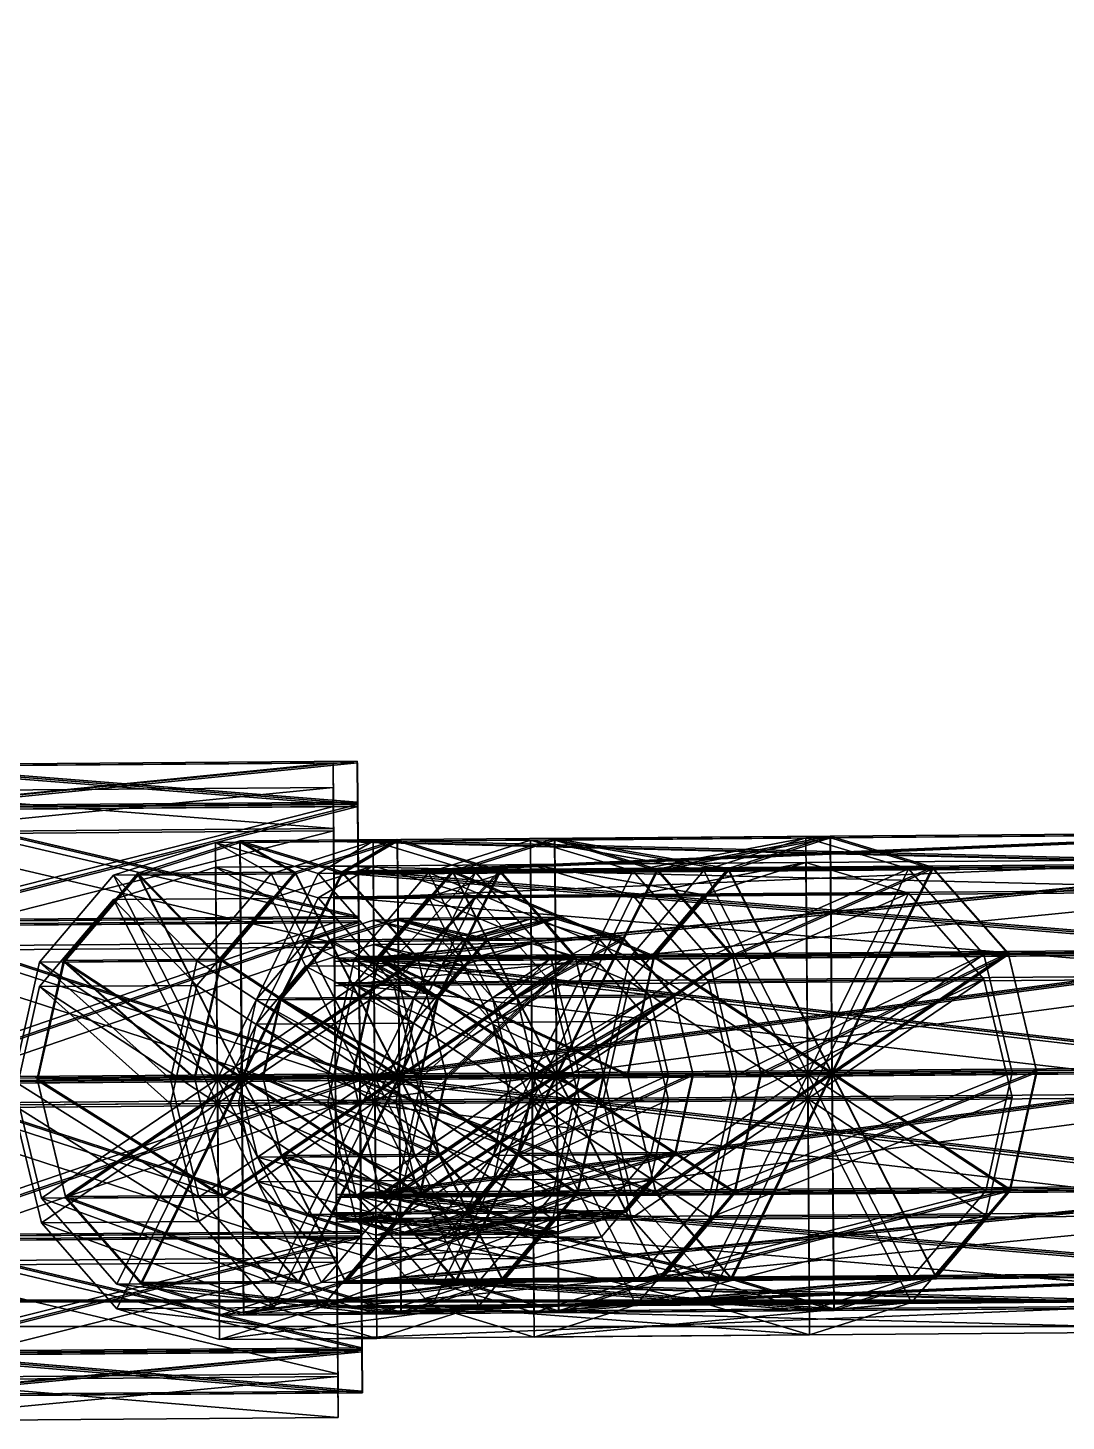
# Model space of a CAD drawing. Extents: x 16.4 to 23.5, y 1.1 to 14.
# Drawn here: x 22.2652 to 22.3312, y 11.1421 to 11.2305 of the extents above; entities that cross this region are included whole.
import ezdxf

# ---------------------------------------------------------------- set-up
doc = ezdxf.new("R2010")
doc.units = 0
doc.header["$LTSCALE"] = 0.5
doc.layers.get('0').update_dxf_attribs({"linetype": 'CONTINUOUS'})

msp = doc.modelspace()

# ---------------------------------------------------------------- meshes
at = {"color": 1, "linetype": 'CONTINUOUS'}
mesh = msp.add_polyface(dxfattribs=at)
corners = [(21.202783, 11.849652, 9.5), (21.202783, 11.149652, 9.5), (22.402783, 11.149652, 9.5), (22.402783, 11.849652, 9.5), (21.202783, 11.849652, 10.4), (21.202783, 11.149652, 10.4), (22.402783, 11.149652, 10.4), (22.402783, 11.849652, 10.4)]
mesh.append_faces([[corners[k] for k in face] for face in [(0, 1, 4), (1, 5, 4), (1, 2, 5), (2, 6, 5), (2, 3, 6), (3, 7, 6), (3, 0, 7), (0, 4, 7), (3, 1, 0), (2, 1, 3), (4, 5, 7), (7, 5, 6)]], dxfattribs={"color": 1})
mesh = msp.add_polyface(dxfattribs=at)
corners = [(21.204319, 11.849762, 1.7), (21.204319, 11.149762, 1.7), (22.404319, 11.149762, 1.7), (22.404319, 11.849762, 1.7), (21.204319, 11.849762, 2.6), (21.204319, 11.149762, 2.6), (22.404319, 11.149762, 2.6), (22.404319, 11.849762, 2.6)]
mesh.append_faces([[corners[k] for k in face] for face in [(0, 1, 4), (1, 5, 4), (1, 2, 5), (2, 6, 5), (2, 3, 6), (3, 7, 6), (3, 0, 7), (0, 4, 7), (3, 1, 0), (2, 1, 3), (4, 5, 7), (7, 5, 6)]], dxfattribs={"color": 1})
mesh = msp.add_polyface(dxfattribs=at)
corners = [(21.204341, 11.849652, 12.1), (21.204341, 11.149652, 12.1), (22.404341, 11.149652, 12.1), (22.404341, 11.849652, 12.1), (21.204341, 11.849652, 13), (21.204341, 11.149652, 13), (22.404341, 11.149652, 13), (22.404341, 11.849652, 13)]
mesh.append_faces([[corners[k] for k in face] for face in [(0, 1, 4), (1, 5, 4), (1, 2, 5), (2, 6, 5), (2, 3, 6), (3, 7, 6), (3, 0, 7), (0, 4, 7), (3, 1, 0), (2, 1, 3), (4, 5, 7), (7, 5, 6)]], dxfattribs={"color": 1})
mesh = msp.add_polyface(dxfattribs=at)
corners = [(21.202783, 11.848093, 4.3), (21.202783, 11.148093, 4.3), (22.402783, 11.148093, 4.3), (22.402783, 11.848093, 4.3), (21.202783, 11.848093, 5.2), (21.202783, 11.148093, 5.2), (22.402783, 11.148093, 5.2), (22.402783, 11.848093, 5.2)]
mesh.append_faces([[corners[k] for k in face] for face in [(0, 1, 4), (1, 5, 4), (1, 2, 5), (2, 6, 5), (2, 3, 6), (3, 7, 6), (3, 0, 7), (0, 4, 7), (3, 1, 0), (2, 1, 3), (4, 5, 7), (7, 5, 6)]], dxfattribs={"color": 1})
mesh = msp.add_polyface(dxfattribs=at)
corners = [(21.202783, 11.848093, 6.9), (21.202783, 11.148093, 6.9), (22.402783, 11.148093, 6.9), (22.402783, 11.848093, 6.9), (21.202783, 11.848093, 7.8), (21.202783, 11.148093, 7.8), (22.402783, 11.148093, 7.8), (22.402783, 11.848093, 7.8)]
mesh.append_faces([[corners[k] for k in face] for face in [(0, 1, 4), (1, 5, 4), (1, 2, 5), (2, 6, 5), (2, 3, 6), (3, 7, 6), (3, 0, 7), (0, 4, 7), (3, 1, 0), (2, 1, 3), (4, 5, 7), (7, 5, 6)]], dxfattribs={"color": 1})
at = {"color": 40, "linetype": 'CONTINUOUS'}
mesh = msp.add_polyface(dxfattribs=at)
corners = [(22.284798, 11.163714, 10.319999), (22.284719, 11.173735, 10.317399), (22.284661, 11.181112, 10.310136), (22.284639, 11.18387, 10.300157), (22.28466, 11.181269, 10.290136), (22.284717, 11.174007, 10.282759), (22.284795, 11.164028, 10.280001), (22.284874, 11.154008, 10.282601), (22.284932, 11.14663, 10.289864), (22.284953, 11.143873, 10.299843), (22.284933, 11.146473, 10.309864), (22.284876, 11.153736, 10.317241), (22.254798, 11.163479, 10.319999), (22.25472, 11.173499, 10.317399), (22.254662, 11.180877, 10.310136), (22.25464, 11.183634, 10.300157), (22.254661, 11.181034, 10.290136), (22.254718, 11.173771, 10.282759), (22.254796, 11.163793, 10.280001), (22.254875, 11.153772, 10.282601), (22.254933, 11.146395, 10.289864), (22.254954, 11.143637, 10.299843), (22.254934, 11.146238, 10.309864), (22.254877, 11.1535, 10.317241), (22.284796, 11.163871, 10.3), (22.254797, 11.163636, 10.3)]
mesh.append_faces([[corners[k] for k in face] for face in [(0, 1, 12), (1, 13, 12), (1, 2, 13), (2, 14, 13), (2, 3, 14), (3, 15, 14), (3, 4, 15), (4, 16, 15), (4, 5, 16), (5, 17, 16), (5, 6, 17), (6, 18, 17), (6, 7, 18), (7, 19, 18), (7, 8, 19), (8, 20, 19), (8, 9, 20), (9, 21, 20), (9, 10, 21), (10, 22, 21), (10, 11, 22), (11, 23, 22), (11, 0, 23), (0, 12, 23), (24, 1, 0), (24, 2, 1), (24, 3, 2), (24, 4, 3), (24, 5, 4), (24, 6, 5), (24, 7, 6), (24, 8, 7), (24, 9, 8), (24, 10, 9), (24, 11, 10), (24, 0, 11), (25, 12, 13), (25, 13, 14), (25, 14, 15), (25, 15, 16), (25, 16, 17), (25, 17, 18), (25, 18, 19), (25, 19, 20), (25, 20, 21), (25, 21, 22), (25, 22, 23), (25, 23, 12)]], dxfattribs={"color": 40})
mesh = msp.add_polyface(dxfattribs=at)
corners = [(22.286333, 11.163824, 2.519999), (22.286255, 11.173845, 2.517399), (22.286197, 11.181222, 2.510136), (22.286175, 11.18398, 2.500157), (22.286195, 11.181379, 2.490136), (22.286253, 11.174117, 2.482759), (22.286331, 11.164138, 2.480001), (22.28641, 11.154118, 2.482601), (22.286468, 11.14674, 2.489864), (22.286489, 11.143983, 2.499843), (22.286469, 11.146583, 2.509864), (22.286412, 11.153846, 2.517241), (22.256334, 11.163588, 2.519999), (22.256256, 11.173609, 2.517399), (22.256198, 11.180986, 2.510136), (22.256176, 11.183744, 2.500157), (22.256196, 11.181144, 2.490136), (22.256253, 11.173881, 2.482759), (22.256332, 11.163903, 2.480001), (22.256411, 11.153882, 2.482601), (22.256469, 11.146505, 2.489864), (22.25649, 11.143747, 2.499843), (22.25647, 11.146348, 2.509864), (22.256413, 11.15361, 2.517241), (22.286332, 11.163981, 2.5), (22.256333, 11.163746, 2.5)]
mesh.append_faces([[corners[k] for k in face] for face in [(0, 1, 12), (1, 13, 12), (1, 2, 13), (2, 14, 13), (2, 3, 14), (3, 15, 14), (3, 4, 15), (4, 16, 15), (4, 5, 16), (5, 17, 16), (5, 6, 17), (6, 18, 17), (6, 7, 18), (7, 19, 18), (7, 8, 19), (8, 20, 19), (8, 9, 20), (9, 21, 20), (9, 10, 21), (10, 22, 21), (10, 11, 22), (11, 23, 22), (11, 0, 23), (0, 12, 23), (24, 1, 0), (24, 2, 1), (24, 3, 2), (24, 4, 3), (24, 5, 4), (24, 6, 5), (24, 7, 6), (24, 8, 7), (24, 9, 8), (24, 10, 9), (24, 11, 10), (24, 0, 11), (25, 12, 13), (25, 13, 14), (25, 14, 15), (25, 15, 16), (25, 16, 17), (25, 17, 18), (25, 18, 19), (25, 19, 20), (25, 20, 21), (25, 21, 22), (25, 22, 23), (25, 23, 12)]], dxfattribs={"color": 40})
mesh = msp.add_polyface(dxfattribs=at)
corners = [(22.286356, 11.163714, 12.919999), (22.286277, 11.173735, 12.917399), (22.286219, 11.181112, 12.910136), (22.286198, 11.18387, 12.900157), (22.286218, 11.181269, 12.890136), (22.286275, 11.174007, 12.882759), (22.286354, 11.164028, 12.880001), (22.286432, 11.154008, 12.882601), (22.28649, 11.14663, 12.889864), (22.286512, 11.143873, 12.899843), (22.286492, 11.146473, 12.909864), (22.286435, 11.153736, 12.917241), (22.256357, 11.163479, 12.919999), (22.256278, 11.173499, 12.917399), (22.25622, 11.180877, 12.910136), (22.256199, 11.183634, 12.900157), (22.256219, 11.181034, 12.890136), (22.256276, 11.173771, 12.882759), (22.256355, 11.163793, 12.880001), (22.256433, 11.153772, 12.882601), (22.256491, 11.146395, 12.889864), (22.256513, 11.143637, 12.899843), (22.256493, 11.146238, 12.909864), (22.256435, 11.1535, 12.917241), (22.286355, 11.163871, 12.9), (22.256356, 11.163636, 12.9)]
mesh.append_faces([[corners[k] for k in face] for face in [(0, 1, 12), (1, 13, 12), (1, 2, 13), (2, 14, 13), (2, 3, 14), (3, 15, 14), (3, 4, 15), (4, 16, 15), (4, 5, 16), (5, 17, 16), (5, 6, 17), (6, 18, 17), (6, 7, 18), (7, 19, 18), (7, 8, 19), (8, 20, 19), (8, 9, 20), (9, 21, 20), (9, 10, 21), (10, 22, 21), (10, 11, 22), (11, 23, 22), (11, 0, 23), (0, 12, 23), (24, 1, 0), (24, 2, 1), (24, 3, 2), (24, 4, 3), (24, 5, 4), (24, 6, 5), (24, 7, 6), (24, 8, 7), (24, 9, 8), (24, 10, 9), (24, 11, 10), (24, 0, 11), (25, 12, 13), (25, 13, 14), (25, 14, 15), (25, 15, 16), (25, 16, 17), (25, 17, 18), (25, 18, 19), (25, 19, 20), (25, 20, 21), (25, 21, 22), (25, 22, 23), (25, 23, 12)]], dxfattribs={"color": 40})
mesh = msp.add_polyface(dxfattribs=at)
corners = [(22.284798, 11.162156, 5.119999), (22.284719, 11.172176, 5.117399), (22.284661, 11.179554, 5.110136), (22.284639, 11.182311, 5.100157), (22.28466, 11.179711, 5.090136), (22.284717, 11.172448, 5.082759), (22.284795, 11.16247, 5.080001), (22.284874, 11.152449, 5.082601), (22.284932, 11.145072, 5.089864), (22.284953, 11.142314, 5.099843), (22.284933, 11.144915, 5.109864), (22.284876, 11.152177, 5.117241), (22.254798, 11.16192, 5.119999), (22.25472, 11.17194, 5.117399), (22.254662, 11.179318, 5.110136), (22.25464, 11.182076, 5.100157), (22.254661, 11.179475, 5.090136), (22.254718, 11.172212, 5.082759), (22.254796, 11.162234, 5.080001), (22.254875, 11.152214, 5.082601), (22.254933, 11.144836, 5.089864), (22.254954, 11.142078, 5.099843), (22.254934, 11.144679, 5.109864), (22.254877, 11.151942, 5.117241), (22.284796, 11.162313, 5.1), (22.254797, 11.162077, 5.1)]
mesh.append_faces([[corners[k] for k in face] for face in [(0, 1, 12), (1, 13, 12), (1, 2, 13), (2, 14, 13), (2, 3, 14), (3, 15, 14), (3, 4, 15), (4, 16, 15), (4, 5, 16), (5, 17, 16), (5, 6, 17), (6, 18, 17), (6, 7, 18), (7, 19, 18), (7, 8, 19), (8, 20, 19), (8, 9, 20), (9, 21, 20), (9, 10, 21), (10, 22, 21), (10, 11, 22), (11, 23, 22), (11, 0, 23), (0, 12, 23), (24, 1, 0), (24, 2, 1), (24, 3, 2), (24, 4, 3), (24, 5, 4), (24, 6, 5), (24, 7, 6), (24, 8, 7), (24, 9, 8), (24, 10, 9), (24, 11, 10), (24, 0, 11), (25, 12, 13), (25, 13, 14), (25, 14, 15), (25, 15, 16), (25, 16, 17), (25, 17, 18), (25, 18, 19), (25, 19, 20), (25, 20, 21), (25, 21, 22), (25, 22, 23), (25, 23, 12)]], dxfattribs={"color": 40})
mesh = msp.add_polyface(dxfattribs=at)
corners = [(22.284798, 11.162156, 7.719999), (22.284719, 11.172176, 7.717399), (22.284661, 11.179554, 7.710136), (22.284639, 11.182311, 7.700157), (22.28466, 11.179711, 7.690136), (22.284717, 11.172448, 7.682759), (22.284795, 11.16247, 7.680001), (22.284874, 11.152449, 7.682601), (22.284932, 11.145072, 7.689864), (22.284953, 11.142314, 7.699843), (22.284933, 11.144915, 7.709864), (22.284876, 11.152177, 7.717241), (22.254798, 11.16192, 7.719999), (22.25472, 11.17194, 7.717399), (22.254662, 11.179318, 7.710136), (22.25464, 11.182076, 7.700157), (22.254661, 11.179475, 7.690136), (22.254718, 11.172212, 7.682759), (22.254796, 11.162234, 7.680001), (22.254875, 11.152214, 7.682601), (22.254933, 11.144836, 7.689864), (22.254954, 11.142078, 7.699843), (22.254934, 11.144679, 7.709864), (22.254877, 11.151942, 7.717241), (22.284796, 11.162313, 7.7), (22.254797, 11.162077, 7.7)]
mesh.append_faces([[corners[k] for k in face] for face in [(0, 1, 12), (1, 13, 12), (1, 2, 13), (2, 14, 13), (2, 3, 14), (3, 15, 14), (3, 4, 15), (4, 16, 15), (4, 5, 16), (5, 17, 16), (5, 6, 17), (6, 18, 17), (6, 7, 18), (7, 19, 18), (7, 8, 19), (8, 20, 19), (8, 9, 20), (9, 21, 20), (9, 10, 21), (10, 22, 21), (10, 11, 22), (11, 23, 22), (11, 0, 23), (0, 12, 23), (24, 1, 0), (24, 2, 1), (24, 3, 2), (24, 4, 3), (24, 5, 4), (24, 6, 5), (24, 7, 6), (24, 8, 7), (24, 9, 8), (24, 10, 9), (24, 11, 10), (24, 0, 11), (25, 12, 13), (25, 13, 14), (25, 14, 15), (25, 15, 16), (25, 16, 17), (25, 17, 18), (25, 18, 19), (25, 19, 20), (25, 20, 21), (25, 21, 22), (25, 22, 23), (25, 23, 12)]], dxfattribs={"color": 40})
at = {"color": 255, "linetype": 'CONTINUOUS'}
mesh = msp.add_polyface(dxfattribs=at)
corners = [(22.274306, 11.163789, 10.340131), (22.276105, 11.156303, 10.341136), (22.280903, 11.15085, 10.343881), (22.287414, 11.148891, 10.347631), (22.293893, 11.150952, 10.351381), (22.298605, 11.15648, 10.354127), (22.300286, 11.163993, 10.355131), (22.298487, 11.171479, 10.354127), (22.293689, 11.176932, 10.351381), (22.287178, 11.178891, 10.347631), (22.280699, 11.17683, 10.343881), (22.275988, 11.171302, 10.341136), (22.264307, 11.16371, 10.357452), (22.266106, 11.156224, 10.358457), (22.270904, 11.150771, 10.361202), (22.277414, 11.148813, 10.364952), (22.283894, 11.150873, 10.368702), (22.288605, 11.156401, 10.371447), (22.290287, 11.163914, 10.372452), (22.288487, 11.171401, 10.371447), (22.283689, 11.176853, 10.368702), (22.277179, 11.178812, 10.364952), (22.270699, 11.176751, 10.361202), (22.265988, 11.171224, 10.358457), (22.287296, 11.163891, 10.347631), (22.277297, 11.163812, 10.364952)]
mesh.append_faces([[corners[k] for k in face] for face in [(0, 1, 12), (1, 13, 12), (1, 2, 13), (2, 14, 13), (2, 3, 14), (3, 15, 14), (3, 4, 15), (4, 16, 15), (4, 5, 16), (5, 17, 16), (5, 6, 17), (6, 18, 17), (6, 7, 18), (7, 19, 18), (7, 8, 19), (8, 20, 19), (8, 9, 20), (9, 21, 20), (9, 10, 21), (10, 22, 21), (10, 11, 22), (11, 23, 22), (11, 0, 23), (0, 12, 23), (24, 1, 0), (24, 2, 1), (24, 3, 2), (24, 4, 3), (24, 5, 4), (24, 6, 5), (24, 7, 6), (24, 8, 7), (24, 9, 8), (24, 10, 9), (24, 11, 10), (24, 0, 11), (25, 12, 13), (25, 13, 14), (25, 14, 15), (25, 15, 16), (25, 16, 17), (25, 17, 18), (25, 18, 19), (25, 19, 20), (25, 20, 21), (25, 21, 22), (25, 22, 23), (25, 23, 12)]], dxfattribs={"color": 255})
mesh = msp.add_polyface(dxfattribs=at)
corners = [(22.275842, 11.163899, 2.540131), (22.277641, 11.156413, 2.541136), (22.282439, 11.15096, 2.543881), (22.28895, 11.149001, 2.547631), (22.295429, 11.151062, 2.551381), (22.300141, 11.15659, 2.554127), (22.301822, 11.164103, 2.555131), (22.300023, 11.171589, 2.554127), (22.295225, 11.177042, 2.551381), (22.288714, 11.179, 2.547631), (22.282235, 11.17694, 2.543881), (22.277524, 11.171412, 2.541136), (22.265842, 11.16382, 2.557452), (22.267642, 11.156334, 2.558457), (22.27244, 11.150881, 2.561202), (22.27895, 11.148923, 2.564952), (22.285429, 11.150983, 2.568702), (22.290141, 11.156511, 2.571447), (22.291822, 11.164024, 2.572452), (22.290023, 11.171511, 2.571447), (22.285225, 11.176963, 2.568702), (22.278715, 11.178922, 2.564952), (22.272235, 11.176861, 2.561202), (22.267524, 11.171334, 2.558457), (22.288832, 11.164001, 2.547631), (22.278832, 11.163922, 2.564952)]
mesh.append_faces([[corners[k] for k in face] for face in [(0, 1, 12), (1, 13, 12), (1, 2, 13), (2, 14, 13), (2, 3, 14), (3, 15, 14), (3, 4, 15), (4, 16, 15), (4, 5, 16), (5, 17, 16), (5, 6, 17), (6, 18, 17), (6, 7, 18), (7, 19, 18), (7, 8, 19), (8, 20, 19), (8, 9, 20), (9, 21, 20), (9, 10, 21), (10, 22, 21), (10, 11, 22), (11, 23, 22), (11, 0, 23), (0, 12, 23), (24, 1, 0), (24, 2, 1), (24, 3, 2), (24, 4, 3), (24, 5, 4), (24, 6, 5), (24, 7, 6), (24, 8, 7), (24, 9, 8), (24, 10, 9), (24, 11, 10), (24, 0, 11), (25, 12, 13), (25, 13, 14), (25, 14, 15), (25, 15, 16), (25, 16, 17), (25, 17, 18), (25, 18, 19), (25, 19, 20), (25, 20, 21), (25, 21, 22), (25, 22, 23), (25, 23, 12)]], dxfattribs={"color": 255})
mesh = msp.add_polyface(dxfattribs=at)
corners = [(22.275865, 11.163789, 12.940131), (22.277664, 11.156303, 12.941136), (22.282462, 11.15085, 12.943881), (22.288973, 11.148891, 12.947631), (22.295452, 11.150952, 12.951381), (22.300163, 11.15648, 12.954127), (22.301845, 11.163993, 12.955131), (22.300046, 11.171479, 12.954127), (22.295248, 11.176932, 12.951381), (22.288737, 11.178891, 12.947631), (22.282258, 11.17683, 12.943881), (22.277546, 11.171302, 12.941136), (22.265865, 11.16371, 12.957452), (22.267664, 11.156224, 12.958457), (22.272462, 11.150771, 12.961202), (22.278973, 11.148813, 12.964952), (22.285452, 11.150873, 12.968702), (22.290164, 11.156401, 12.971447), (22.291845, 11.163914, 12.972452), (22.290046, 11.171401, 12.971447), (22.285248, 11.176853, 12.968702), (22.278737, 11.178812, 12.964952), (22.272258, 11.176751, 12.961202), (22.267547, 11.171224, 12.958457), (22.288855, 11.163891, 12.947631), (22.278855, 11.163812, 12.964952)]
mesh.append_faces([[corners[k] for k in face] for face in [(0, 1, 12), (1, 13, 12), (1, 2, 13), (2, 14, 13), (2, 3, 14), (3, 15, 14), (3, 4, 15), (4, 16, 15), (4, 5, 16), (5, 17, 16), (5, 6, 17), (6, 18, 17), (6, 7, 18), (7, 19, 18), (7, 8, 19), (8, 20, 19), (8, 9, 20), (9, 21, 20), (9, 10, 21), (10, 22, 21), (10, 11, 22), (11, 23, 22), (11, 0, 23), (0, 12, 23), (24, 1, 0), (24, 2, 1), (24, 3, 2), (24, 4, 3), (24, 5, 4), (24, 6, 5), (24, 7, 6), (24, 8, 7), (24, 9, 8), (24, 10, 9), (24, 11, 10), (24, 0, 11), (25, 12, 13), (25, 13, 14), (25, 14, 15), (25, 15, 16), (25, 16, 17), (25, 17, 18), (25, 18, 19), (25, 19, 20), (25, 20, 21), (25, 21, 22), (25, 22, 23), (25, 23, 12)]], dxfattribs={"color": 255})
at = {"color": 40, "linetype": 'CONTINUOUS'}
mesh = msp.add_polyface(dxfattribs=at)
corners = [(22.301805, 11.164005, 10.2925), (22.303605, 11.156519, 10.293505), (22.308402, 11.151066, 10.29625), (22.314913, 11.149108, 10.3), (22.321392, 11.151168, 10.30375), (22.326104, 11.156696, 10.306495), (22.327785, 11.164209, 10.3075), (22.325986, 11.171695, 10.306495), (22.321188, 11.177148, 10.30375), (22.314678, 11.179107, 10.3), (22.308198, 11.177046, 10.29625), (22.303487, 11.171518, 10.293505), (22.284306, 11.163868, 10.322811), (22.286105, 11.156381, 10.323816), (22.290903, 11.150929, 10.326561), (22.297414, 11.14897, 10.330311), (22.303893, 11.151031, 10.334061), (22.308604, 11.156558, 10.336806), (22.310286, 11.164072, 10.337811), (22.308487, 11.171558, 10.336806), (22.303689, 11.177011, 10.334061), (22.297178, 11.178969, 10.330311), (22.290699, 11.176909, 10.326561), (22.285987, 11.171381, 10.323816), (22.314795, 11.164107, 10.3), (22.297296, 11.16397, 10.330311)]
mesh.append_faces([[corners[k] for k in face] for face in [(0, 1, 12), (1, 13, 12), (1, 2, 13), (2, 14, 13), (2, 3, 14), (3, 15, 14), (3, 4, 15), (4, 16, 15), (4, 5, 16), (5, 17, 16), (5, 6, 17), (6, 18, 17), (6, 7, 18), (7, 19, 18), (7, 8, 19), (8, 20, 19), (8, 9, 20), (9, 21, 20), (9, 10, 21), (10, 22, 21), (10, 11, 22), (11, 23, 22), (11, 0, 23), (0, 12, 23), (24, 1, 0), (24, 2, 1), (24, 3, 2), (24, 4, 3), (24, 5, 4), (24, 6, 5), (24, 7, 6), (24, 8, 7), (24, 9, 8), (24, 10, 9), (24, 11, 10), (24, 0, 11), (25, 12, 13), (25, 13, 14), (25, 14, 15), (25, 15, 16), (25, 16, 17), (25, 17, 18), (25, 18, 19), (25, 19, 20), (25, 20, 21), (25, 21, 22), (25, 22, 23), (25, 23, 12)]], dxfattribs={"color": 40})
mesh = msp.add_polyface(dxfattribs=at)
corners = [(22.344795, 11.164225, 10.315), (22.344736, 11.17174, 10.313049), (22.344693, 11.177273, 10.307602), (22.344677, 11.179342, 10.300118), (22.344692, 11.177391, 10.292602), (22.344735, 11.171944, 10.287069), (22.344794, 11.164461, 10.285), (22.344853, 11.156945, 10.286951), (22.344896, 11.151412, 10.292398), (22.344912, 11.149344, 10.299882), (22.344897, 11.151294, 10.307398), (22.344854, 11.156741, 10.312931), (22.284797, 11.163754, 10.315), (22.284738, 11.171269, 10.313049), (22.284695, 11.176802, 10.307602), (22.284678, 11.17887, 10.300118), (22.284694, 11.17692, 10.292602), (22.284737, 11.171473, 10.287069), (22.284795, 11.163989, 10.285), (22.284854, 11.156474, 10.286951), (22.284898, 11.150941, 10.292398), (22.284914, 11.148872, 10.299882), (22.284899, 11.150823, 10.307398), (22.284856, 11.15627, 10.312931), (22.344794, 11.164343, 10.3), (22.284796, 11.163871, 10.3)]
mesh.append_faces([[corners[k] for k in face] for face in [(0, 1, 12), (1, 13, 12), (1, 2, 13), (2, 14, 13), (2, 3, 14), (3, 15, 14), (3, 4, 15), (4, 16, 15), (4, 5, 16), (5, 17, 16), (5, 6, 17), (6, 18, 17), (6, 7, 18), (7, 19, 18), (7, 8, 19), (8, 20, 19), (8, 9, 20), (9, 21, 20), (9, 10, 21), (10, 22, 21), (10, 11, 22), (11, 23, 22), (11, 0, 23), (0, 12, 23), (24, 1, 0), (24, 2, 1), (24, 3, 2), (24, 4, 3), (24, 5, 4), (24, 6, 5), (24, 7, 6), (24, 8, 7), (24, 9, 8), (24, 10, 9), (24, 11, 10), (24, 0, 11), (25, 12, 13), (25, 13, 14), (25, 14, 15), (25, 15, 16), (25, 16, 17), (25, 17, 18), (25, 18, 19), (25, 19, 20), (25, 20, 21), (25, 21, 22), (25, 22, 23), (25, 23, 12)]], dxfattribs={"color": 40})
mesh = msp.add_polyface(dxfattribs=at)
corners = [(22.303341, 11.164115, 2.4925), (22.305141, 11.156629, 2.493505), (22.309938, 11.151176, 2.49625), (22.316449, 11.149217, 2.5), (22.322928, 11.151278, 2.50375), (22.32764, 11.156806, 2.506495), (22.329321, 11.164319, 2.5075), (22.327522, 11.171805, 2.506495), (22.322724, 11.177258, 2.50375), (22.316213, 11.179217, 2.5), (22.309734, 11.177156, 2.49625), (22.305023, 11.171628, 2.493505), (22.285842, 11.163977, 2.522811), (22.287641, 11.156491, 2.523816), (22.292439, 11.151038, 2.526561), (22.29895, 11.14908, 2.530311), (22.305429, 11.151141, 2.534061), (22.31014, 11.156668, 2.536806), (22.311822, 11.164182, 2.537811), (22.310023, 11.171668, 2.536806), (22.305225, 11.177121, 2.534061), (22.298714, 11.179079, 2.530311), (22.292235, 11.177018, 2.526561), (22.287523, 11.171491, 2.523816), (22.316331, 11.164217, 2.5), (22.298832, 11.164079, 2.530311)]
mesh.append_faces([[corners[k] for k in face] for face in [(0, 1, 12), (1, 13, 12), (1, 2, 13), (2, 14, 13), (2, 3, 14), (3, 15, 14), (3, 4, 15), (4, 16, 15), (4, 5, 16), (5, 17, 16), (5, 6, 17), (6, 18, 17), (6, 7, 18), (7, 19, 18), (7, 8, 19), (8, 20, 19), (8, 9, 20), (9, 21, 20), (9, 10, 21), (10, 22, 21), (10, 11, 22), (11, 23, 22), (11, 0, 23), (0, 12, 23), (24, 1, 0), (24, 2, 1), (24, 3, 2), (24, 4, 3), (24, 5, 4), (24, 6, 5), (24, 7, 6), (24, 8, 7), (24, 9, 8), (24, 10, 9), (24, 11, 10), (24, 0, 11), (25, 12, 13), (25, 13, 14), (25, 14, 15), (25, 15, 16), (25, 16, 17), (25, 17, 18), (25, 18, 19), (25, 19, 20), (25, 20, 21), (25, 21, 22), (25, 22, 23), (25, 23, 12)]], dxfattribs={"color": 40})
mesh = msp.add_polyface(dxfattribs=at)
corners = [(22.303364, 11.164005, 12.8925), (22.305163, 11.156519, 12.893505), (22.309961, 11.151066, 12.89625), (22.316472, 11.149108, 12.9), (22.322951, 11.151168, 12.90375), (22.327663, 11.156696, 12.906495), (22.329344, 11.164209, 12.9075), (22.327545, 11.171695, 12.906495), (22.322747, 11.177148, 12.90375), (22.316236, 11.179107, 12.9), (22.309757, 11.177046, 12.89625), (22.305045, 11.171518, 12.893505), (22.285865, 11.163868, 12.922811), (22.287664, 11.156381, 12.923816), (22.292462, 11.150929, 12.926561), (22.298972, 11.14897, 12.930311), (22.305452, 11.151031, 12.934061), (22.310163, 11.156558, 12.936806), (22.311845, 11.164072, 12.937811), (22.310045, 11.171558, 12.936806), (22.305247, 11.177011, 12.934061), (22.298737, 11.178969, 12.930311), (22.292257, 11.176909, 12.926561), (22.287546, 11.171381, 12.923816), (22.316354, 11.164107, 12.9), (22.298855, 11.16397, 12.930311)]
mesh.append_faces([[corners[k] for k in face] for face in [(0, 1, 12), (1, 13, 12), (1, 2, 13), (2, 14, 13), (2, 3, 14), (3, 15, 14), (3, 4, 15), (4, 16, 15), (4, 5, 16), (5, 17, 16), (5, 6, 17), (6, 18, 17), (6, 7, 18), (7, 19, 18), (7, 8, 19), (8, 20, 19), (8, 9, 20), (9, 21, 20), (9, 10, 21), (10, 22, 21), (10, 11, 22), (11, 23, 22), (11, 0, 23), (0, 12, 23), (24, 1, 0), (24, 2, 1), (24, 3, 2), (24, 4, 3), (24, 5, 4), (24, 6, 5), (24, 7, 6), (24, 8, 7), (24, 9, 8), (24, 10, 9), (24, 11, 10), (24, 0, 11), (25, 12, 13), (25, 13, 14), (25, 14, 15), (25, 15, 16), (25, 16, 17), (25, 17, 18), (25, 18, 19), (25, 19, 20), (25, 20, 21), (25, 21, 22), (25, 22, 23), (25, 23, 12)]], dxfattribs={"color": 40})
mesh = msp.add_polyface(dxfattribs=at)
corners = [(22.346331, 11.164335, 2.515), (22.346272, 11.17185, 2.513049), (22.346229, 11.177383, 2.507602), (22.346212, 11.179452, 2.500118), (22.346228, 11.177501, 2.492602), (22.346271, 11.172054, 2.487069), (22.346329, 11.164571, 2.485), (22.346388, 11.157055, 2.486951), (22.346432, 11.151522, 2.492398), (22.346448, 11.149454, 2.499882), (22.346433, 11.151404, 2.507398), (22.34639, 11.156851, 2.512931), (22.286333, 11.163863, 2.515), (22.286274, 11.171379, 2.513049), (22.286231, 11.176912, 2.507602), (22.286214, 11.17898, 2.500118), (22.28623, 11.17703, 2.492602), (22.286272, 11.171583, 2.487069), (22.286331, 11.164099, 2.485), (22.28639, 11.156584, 2.486951), (22.286434, 11.151051, 2.492398), (22.28645, 11.148982, 2.499882), (22.286435, 11.150933, 2.507398), (22.286392, 11.15638, 2.512931), (22.34633, 11.164453, 2.5), (22.286332, 11.163981, 2.5)]
mesh.append_faces([[corners[k] for k in face] for face in [(0, 1, 12), (1, 13, 12), (1, 2, 13), (2, 14, 13), (2, 3, 14), (3, 15, 14), (3, 4, 15), (4, 16, 15), (4, 5, 16), (5, 17, 16), (5, 6, 17), (6, 18, 17), (6, 7, 18), (7, 19, 18), (7, 8, 19), (8, 20, 19), (8, 9, 20), (9, 21, 20), (9, 10, 21), (10, 22, 21), (10, 11, 22), (11, 23, 22), (11, 0, 23), (0, 12, 23), (24, 1, 0), (24, 2, 1), (24, 3, 2), (24, 4, 3), (24, 5, 4), (24, 6, 5), (24, 7, 6), (24, 8, 7), (24, 9, 8), (24, 10, 9), (24, 11, 10), (24, 0, 11), (25, 12, 13), (25, 13, 14), (25, 14, 15), (25, 15, 16), (25, 16, 17), (25, 17, 18), (25, 18, 19), (25, 19, 20), (25, 20, 21), (25, 21, 22), (25, 22, 23), (25, 23, 12)]], dxfattribs={"color": 40})
mesh = msp.add_polyface(dxfattribs=at)
corners = [(22.346354, 11.164225, 12.915), (22.346295, 11.17174, 12.913049), (22.346251, 11.177273, 12.907602), (22.346235, 11.179342, 12.900118), (22.346251, 11.177391, 12.892602), (22.346293, 11.171944, 12.887069), (22.346352, 11.164461, 12.885), (22.346411, 11.156945, 12.886951), (22.346455, 11.151412, 12.892398), (22.346471, 11.149344, 12.899882), (22.346456, 11.151294, 12.907398), (22.346413, 11.156741, 12.912931), (22.286356, 11.163754, 12.915), (22.286297, 11.171269, 12.913049), (22.286253, 11.176802, 12.907602), (22.286237, 11.17887, 12.900118), (22.286252, 11.17692, 12.892602), (22.286295, 11.171473, 12.887069), (22.286354, 11.163989, 12.885), (22.286413, 11.156474, 12.886951), (22.286457, 11.150941, 12.892398), (22.286473, 11.148872, 12.899882), (22.286457, 11.150823, 12.907398), (22.286415, 11.15627, 12.912931), (22.346353, 11.164343, 12.9), (22.286355, 11.163871, 12.9)]
mesh.append_faces([[corners[k] for k in face] for face in [(0, 1, 12), (1, 13, 12), (1, 2, 13), (2, 14, 13), (2, 3, 14), (3, 15, 14), (3, 4, 15), (4, 16, 15), (4, 5, 16), (5, 17, 16), (5, 6, 17), (6, 18, 17), (6, 7, 18), (7, 19, 18), (7, 8, 19), (8, 20, 19), (8, 9, 20), (9, 21, 20), (9, 10, 21), (10, 22, 21), (10, 11, 22), (11, 23, 22), (11, 0, 23), (0, 12, 23), (24, 1, 0), (24, 2, 1), (24, 3, 2), (24, 4, 3), (24, 5, 4), (24, 6, 5), (24, 7, 6), (24, 8, 7), (24, 9, 8), (24, 10, 9), (24, 11, 10), (24, 0, 11), (25, 12, 13), (25, 13, 14), (25, 14, 15), (25, 15, 16), (25, 16, 17), (25, 17, 18), (25, 18, 19), (25, 19, 20), (25, 20, 21), (25, 21, 22), (25, 22, 23), (25, 23, 12)]], dxfattribs={"color": 40})
at = {"color": 255, "linetype": 'CONTINUOUS'}
mesh = msp.add_polyface(dxfattribs=at)
corners = [(22.274306, 11.16223, 5.140131), (22.276105, 11.154744, 5.141136), (22.280903, 11.149291, 5.143881), (22.287414, 11.147333, 5.147631), (22.293893, 11.149393, 5.151381), (22.298605, 11.154921, 5.154127), (22.300286, 11.162434, 5.155131), (22.298487, 11.169921, 5.154127), (22.293689, 11.175373, 5.151381), (22.287178, 11.177332, 5.147631), (22.280699, 11.175271, 5.143881), (22.275988, 11.169744, 5.141136), (22.264307, 11.162152, 5.157452), (22.266106, 11.154666, 5.158457), (22.270904, 11.149213, 5.161202), (22.277414, 11.147254, 5.164952), (22.283894, 11.149315, 5.168702), (22.288605, 11.154842, 5.171447), (22.290287, 11.162356, 5.172452), (22.288487, 11.169842, 5.171447), (22.283689, 11.175295, 5.168702), (22.277179, 11.177253, 5.164952), (22.270699, 11.175193, 5.161202), (22.265988, 11.169665, 5.158457), (22.287296, 11.162332, 5.147631), (22.277297, 11.162254, 5.164952)]
mesh.append_faces([[corners[k] for k in face] for face in [(0, 1, 12), (1, 13, 12), (1, 2, 13), (2, 14, 13), (2, 3, 14), (3, 15, 14), (3, 4, 15), (4, 16, 15), (4, 5, 16), (5, 17, 16), (5, 6, 17), (6, 18, 17), (6, 7, 18), (7, 19, 18), (7, 8, 19), (8, 20, 19), (8, 9, 20), (9, 21, 20), (9, 10, 21), (10, 22, 21), (10, 11, 22), (11, 23, 22), (11, 0, 23), (0, 12, 23), (24, 1, 0), (24, 2, 1), (24, 3, 2), (24, 4, 3), (24, 5, 4), (24, 6, 5), (24, 7, 6), (24, 8, 7), (24, 9, 8), (24, 10, 9), (24, 11, 10), (24, 0, 11), (25, 12, 13), (25, 13, 14), (25, 14, 15), (25, 15, 16), (25, 16, 17), (25, 17, 18), (25, 18, 19), (25, 19, 20), (25, 20, 21), (25, 21, 22), (25, 22, 23), (25, 23, 12)]], dxfattribs={"color": 255})
mesh = msp.add_polyface(dxfattribs=at)
corners = [(22.274306, 11.16223, 7.740131), (22.276105, 11.154744, 7.741136), (22.280903, 11.149291, 7.743881), (22.287414, 11.147333, 7.747631), (22.293893, 11.149393, 7.751381), (22.298605, 11.154921, 7.754127), (22.300286, 11.162434, 7.755131), (22.298487, 11.169921, 7.754127), (22.293689, 11.175373, 7.751381), (22.287178, 11.177332, 7.747631), (22.280699, 11.175271, 7.743881), (22.275988, 11.169744, 7.741136), (22.264307, 11.162152, 7.757452), (22.266106, 11.154666, 7.758457), (22.270904, 11.149213, 7.761202), (22.277414, 11.147254, 7.764952), (22.283894, 11.149315, 7.768702), (22.288605, 11.154842, 7.771447), (22.290287, 11.162356, 7.772452), (22.288487, 11.169842, 7.771447), (22.283689, 11.175295, 7.768702), (22.277179, 11.177253, 7.764952), (22.270699, 11.175193, 7.761202), (22.265988, 11.169665, 7.758457), (22.287296, 11.162332, 7.747631), (22.277297, 11.162254, 7.764952)]
mesh.append_faces([[corners[k] for k in face] for face in [(0, 1, 12), (1, 13, 12), (1, 2, 13), (2, 14, 13), (2, 3, 14), (3, 15, 14), (3, 4, 15), (4, 16, 15), (4, 5, 16), (5, 17, 16), (5, 6, 17), (6, 18, 17), (6, 7, 18), (7, 19, 18), (7, 8, 19), (8, 20, 19), (8, 9, 20), (9, 21, 20), (9, 10, 21), (10, 22, 21), (10, 11, 22), (11, 23, 22), (11, 0, 23), (0, 12, 23), (24, 1, 0), (24, 2, 1), (24, 3, 2), (24, 4, 3), (24, 5, 4), (24, 6, 5), (24, 7, 6), (24, 8, 7), (24, 9, 8), (24, 10, 9), (24, 11, 10), (24, 0, 11), (25, 12, 13), (25, 13, 14), (25, 14, 15), (25, 15, 16), (25, 16, 17), (25, 17, 18), (25, 18, 19), (25, 19, 20), (25, 20, 21), (25, 21, 22), (25, 22, 23), (25, 23, 12)]], dxfattribs={"color": 255})
at = {"color": 40, "linetype": 'CONTINUOUS'}
mesh = msp.add_polyface(dxfattribs=at)
corners = [(22.301805, 11.162446, 5.0925), (22.303605, 11.15496, 5.093505), (22.308402, 11.149507, 5.09625), (22.314913, 11.147549, 5.1), (22.321392, 11.149609, 5.10375), (22.326104, 11.155137, 5.106495), (22.327785, 11.162651, 5.1075), (22.325986, 11.170137, 5.106495), (22.321188, 11.175589, 5.10375), (22.314678, 11.177548, 5.1), (22.308198, 11.175487, 5.09625), (22.303487, 11.16996, 5.093505), (22.284306, 11.162309, 5.122811), (22.286105, 11.154823, 5.123816), (22.290903, 11.14937, 5.126561), (22.297414, 11.147411, 5.130311), (22.303893, 11.149472, 5.134061), (22.308604, 11.155, 5.136806), (22.310286, 11.162513, 5.137811), (22.308487, 11.169999, 5.136806), (22.303689, 11.175452, 5.134061), (22.297178, 11.17741, 5.130311), (22.290699, 11.17535, 5.126561), (22.285987, 11.169822, 5.123816), (22.314795, 11.162548, 5.1), (22.297296, 11.162411, 5.130311)]
mesh.append_faces([[corners[k] for k in face] for face in [(0, 1, 12), (1, 13, 12), (1, 2, 13), (2, 14, 13), (2, 3, 14), (3, 15, 14), (3, 4, 15), (4, 16, 15), (4, 5, 16), (5, 17, 16), (5, 6, 17), (6, 18, 17), (6, 7, 18), (7, 19, 18), (7, 8, 19), (8, 20, 19), (8, 9, 20), (9, 21, 20), (9, 10, 21), (10, 22, 21), (10, 11, 22), (11, 23, 22), (11, 0, 23), (0, 12, 23), (24, 1, 0), (24, 2, 1), (24, 3, 2), (24, 4, 3), (24, 5, 4), (24, 6, 5), (24, 7, 6), (24, 8, 7), (24, 9, 8), (24, 10, 9), (24, 11, 10), (24, 0, 11), (25, 12, 13), (25, 13, 14), (25, 14, 15), (25, 15, 16), (25, 16, 17), (25, 17, 18), (25, 18, 19), (25, 19, 20), (25, 20, 21), (25, 21, 22), (25, 22, 23), (25, 23, 12)]], dxfattribs={"color": 40})
mesh = msp.add_polyface(dxfattribs=at)
corners = [(22.301805, 11.162446, 7.6925), (22.303605, 11.15496, 7.693505), (22.308402, 11.149507, 7.69625), (22.314913, 11.147549, 7.7), (22.321392, 11.149609, 7.70375), (22.326104, 11.155137, 7.706495), (22.327785, 11.162651, 7.7075), (22.325986, 11.170137, 7.706495), (22.321188, 11.175589, 7.70375), (22.314678, 11.177548, 7.7), (22.308198, 11.175487, 7.69625), (22.303487, 11.16996, 7.693505), (22.284306, 11.162309, 7.722811), (22.286105, 11.154823, 7.723816), (22.290903, 11.14937, 7.726561), (22.297414, 11.147411, 7.730311), (22.303893, 11.149472, 7.734061), (22.308604, 11.155, 7.736806), (22.310286, 11.162513, 7.737811), (22.308487, 11.169999, 7.736806), (22.303689, 11.175452, 7.734061), (22.297178, 11.17741, 7.730311), (22.290699, 11.17535, 7.726561), (22.285987, 11.169822, 7.723816), (22.314795, 11.162548, 7.7), (22.297296, 11.162411, 7.730311)]
mesh.append_faces([[corners[k] for k in face] for face in [(0, 1, 12), (1, 13, 12), (1, 2, 13), (2, 14, 13), (2, 3, 14), (3, 15, 14), (3, 4, 15), (4, 16, 15), (4, 5, 16), (5, 17, 16), (5, 6, 17), (6, 18, 17), (6, 7, 18), (7, 19, 18), (7, 8, 19), (8, 20, 19), (8, 9, 20), (9, 21, 20), (9, 10, 21), (10, 22, 21), (10, 11, 22), (11, 23, 22), (11, 0, 23), (0, 12, 23), (24, 1, 0), (24, 2, 1), (24, 3, 2), (24, 4, 3), (24, 5, 4), (24, 6, 5), (24, 7, 6), (24, 8, 7), (24, 9, 8), (24, 10, 9), (24, 11, 10), (24, 0, 11), (25, 12, 13), (25, 13, 14), (25, 14, 15), (25, 15, 16), (25, 16, 17), (25, 17, 18), (25, 18, 19), (25, 19, 20), (25, 20, 21), (25, 21, 22), (25, 22, 23), (25, 23, 12)]], dxfattribs={"color": 40})
mesh = msp.add_polyface(dxfattribs=at)
corners = [(22.344795, 11.162666, 5.115), (22.344736, 11.170182, 5.113049), (22.344693, 11.175715, 5.107602), (22.344677, 11.177783, 5.100118), (22.344692, 11.175833, 5.092602), (22.344735, 11.170386, 5.087069), (22.344794, 11.162902, 5.085), (22.344853, 11.155387, 5.086951), (22.344896, 11.149854, 5.092398), (22.344912, 11.147785, 5.099882), (22.344897, 11.149736, 5.107398), (22.344854, 11.155183, 5.112931), (22.284797, 11.162195, 5.115), (22.284738, 11.16971, 5.113049), (22.284695, 11.175243, 5.107602), (22.284678, 11.177312, 5.100118), (22.284694, 11.175361, 5.092602), (22.284737, 11.169914, 5.087069), (22.284795, 11.162431, 5.085), (22.284854, 11.154915, 5.086951), (22.284898, 11.149382, 5.092398), (22.284914, 11.147314, 5.099882), (22.284899, 11.149264, 5.107398), (22.284856, 11.154711, 5.112931), (22.344794, 11.162784, 5.1), (22.284796, 11.162313, 5.1)]
mesh.append_faces([[corners[k] for k in face] for face in [(0, 1, 12), (1, 13, 12), (1, 2, 13), (2, 14, 13), (2, 3, 14), (3, 15, 14), (3, 4, 15), (4, 16, 15), (4, 5, 16), (5, 17, 16), (5, 6, 17), (6, 18, 17), (6, 7, 18), (7, 19, 18), (7, 8, 19), (8, 20, 19), (8, 9, 20), (9, 21, 20), (9, 10, 21), (10, 22, 21), (10, 11, 22), (11, 23, 22), (11, 0, 23), (0, 12, 23), (24, 1, 0), (24, 2, 1), (24, 3, 2), (24, 4, 3), (24, 5, 4), (24, 6, 5), (24, 7, 6), (24, 8, 7), (24, 9, 8), (24, 10, 9), (24, 11, 10), (24, 0, 11), (25, 12, 13), (25, 13, 14), (25, 14, 15), (25, 15, 16), (25, 16, 17), (25, 17, 18), (25, 18, 19), (25, 19, 20), (25, 20, 21), (25, 21, 22), (25, 22, 23), (25, 23, 12)]], dxfattribs={"color": 40})
mesh = msp.add_polyface(dxfattribs=at)
corners = [(22.344795, 11.162666, 7.715), (22.344736, 11.170182, 7.713049), (22.344693, 11.175715, 7.707602), (22.344677, 11.177783, 7.700118), (22.344692, 11.175833, 7.692602), (22.344735, 11.170386, 7.687069), (22.344794, 11.162902, 7.685), (22.344853, 11.155387, 7.686951), (22.344896, 11.149854, 7.692398), (22.344912, 11.147785, 7.699882), (22.344897, 11.149736, 7.707398), (22.344854, 11.155183, 7.712931), (22.284797, 11.162195, 7.715), (22.284738, 11.16971, 7.713049), (22.284695, 11.175243, 7.707602), (22.284678, 11.177312, 7.700118), (22.284694, 11.175361, 7.692602), (22.284737, 11.169914, 7.687069), (22.284795, 11.162431, 7.685), (22.284854, 11.154915, 7.686951), (22.284898, 11.149382, 7.692398), (22.284914, 11.147314, 7.699882), (22.284899, 11.149264, 7.707398), (22.284856, 11.154711, 7.712931), (22.344794, 11.162784, 7.7), (22.284796, 11.162313, 7.7)]
mesh.append_faces([[corners[k] for k in face] for face in [(0, 1, 12), (1, 13, 12), (1, 2, 13), (2, 14, 13), (2, 3, 14), (3, 15, 14), (3, 4, 15), (4, 16, 15), (4, 5, 16), (5, 17, 16), (5, 6, 17), (6, 18, 17), (6, 7, 18), (7, 19, 18), (7, 8, 19), (8, 20, 19), (8, 9, 20), (9, 21, 20), (9, 10, 21), (10, 22, 21), (10, 11, 22), (11, 23, 22), (11, 0, 23), (0, 12, 23), (24, 1, 0), (24, 2, 1), (24, 3, 2), (24, 4, 3), (24, 5, 4), (24, 6, 5), (24, 7, 6), (24, 8, 7), (24, 9, 8), (24, 10, 9), (24, 11, 10), (24, 0, 11), (25, 12, 13), (25, 13, 14), (25, 14, 15), (25, 15, 16), (25, 16, 17), (25, 17, 18), (25, 18, 19), (25, 19, 20), (25, 20, 21), (25, 21, 22), (25, 22, 23), (25, 23, 12)]], dxfattribs={"color": 40})
at = {"color": 1, "linetype": 'CONTINUOUS'}
mesh = msp.add_polyface(dxfattribs=at)
corners = [(22.288636, 11.163902, 10.325311), (22.289835, 11.158911, 10.325981), (22.293034, 11.155276, 10.327811), (22.297374, 11.15397, 10.330311), (22.301694, 11.155344, 10.332811), (22.304835, 11.159029, 10.334641), (22.305956, 11.164038, 10.335311), (22.304756, 11.169028, 10.334641), (22.301558, 11.172664, 10.332811), (22.297217, 11.173969, 10.330311), (22.292898, 11.172596, 10.327811), (22.289757, 11.16891, 10.325981), (22.278636, 11.163823, 10.342631), (22.279836, 11.158832, 10.343301), (22.283034, 11.155197, 10.345131), (22.287375, 11.153891, 10.347631), (22.291694, 11.155265, 10.350131), (22.294835, 11.15895, 10.351962), (22.295956, 11.163959, 10.352631), (22.294757, 11.16895, 10.351962), (22.291558, 11.172585, 10.350131), (22.287218, 11.173891, 10.347631), (22.282898, 11.172517, 10.345131), (22.279757, 11.168832, 10.343301), (22.297296, 11.16397, 10.330311), (22.287296, 11.163891, 10.347631)]
mesh.append_faces([[corners[k] for k in face] for face in [(0, 1, 12), (1, 13, 12), (1, 2, 13), (2, 14, 13), (2, 3, 14), (3, 15, 14), (3, 4, 15), (4, 16, 15), (4, 5, 16), (5, 17, 16), (5, 6, 17), (6, 18, 17), (6, 7, 18), (7, 19, 18), (7, 8, 19), (8, 20, 19), (8, 9, 20), (9, 21, 20), (9, 10, 21), (10, 22, 21), (10, 11, 22), (11, 23, 22), (11, 0, 23), (0, 12, 23), (24, 1, 0), (24, 2, 1), (24, 3, 2), (24, 4, 3), (24, 5, 4), (24, 6, 5), (24, 7, 6), (24, 8, 7), (24, 9, 8), (24, 10, 9), (24, 11, 10), (24, 0, 11), (25, 12, 13), (25, 13, 14), (25, 14, 15), (25, 15, 16), (25, 16, 17), (25, 17, 18), (25, 18, 19), (25, 19, 20), (25, 20, 21), (25, 21, 22), (25, 22, 23), (25, 23, 12)]], dxfattribs={"color": 1})
mesh = msp.add_polyface(dxfattribs=at)
corners = [(22.290172, 11.164011, 2.525311), (22.291371, 11.159021, 2.525981), (22.29457, 11.155385, 2.527811), (22.29891, 11.15408, 2.530311), (22.30323, 11.155454, 2.532811), (22.306371, 11.159139, 2.534641), (22.307492, 11.164148, 2.535311), (22.306292, 11.169138, 2.534641), (22.303094, 11.172774, 2.532811), (22.298753, 11.174079, 2.530311), (22.294434, 11.172705, 2.527811), (22.291293, 11.16902, 2.525981), (22.280172, 11.163933, 2.542631), (22.281372, 11.158942, 2.543301), (22.28457, 11.155307, 2.545131), (22.288911, 11.154001, 2.547631), (22.29323, 11.155375, 2.550131), (22.296371, 11.15906, 2.551962), (22.297492, 11.164069, 2.552631), (22.296293, 11.16906, 2.551962), (22.293094, 11.172695, 2.550131), (22.288754, 11.174001, 2.547631), (22.284434, 11.172627, 2.545131), (22.281293, 11.168942, 2.543301), (22.298832, 11.164079, 2.530311), (22.288832, 11.164001, 2.547631)]
mesh.append_faces([[corners[k] for k in face] for face in [(0, 1, 12), (1, 13, 12), (1, 2, 13), (2, 14, 13), (2, 3, 14), (3, 15, 14), (3, 4, 15), (4, 16, 15), (4, 5, 16), (5, 17, 16), (5, 6, 17), (6, 18, 17), (6, 7, 18), (7, 19, 18), (7, 8, 19), (8, 20, 19), (8, 9, 20), (9, 21, 20), (9, 10, 21), (10, 22, 21), (10, 11, 22), (11, 23, 22), (11, 0, 23), (0, 12, 23), (24, 1, 0), (24, 2, 1), (24, 3, 2), (24, 4, 3), (24, 5, 4), (24, 6, 5), (24, 7, 6), (24, 8, 7), (24, 9, 8), (24, 10, 9), (24, 11, 10), (24, 0, 11), (25, 12, 13), (25, 13, 14), (25, 14, 15), (25, 15, 16), (25, 16, 17), (25, 17, 18), (25, 18, 19), (25, 19, 20), (25, 20, 21), (25, 21, 22), (25, 22, 23), (25, 23, 12)]], dxfattribs={"color": 1})
mesh = msp.add_polyface(dxfattribs=at)
corners = [(22.290195, 11.163902, 12.925311), (22.291394, 11.158911, 12.925981), (22.294593, 11.155276, 12.927811), (22.298933, 11.15397, 12.930311), (22.303253, 11.155344, 12.932811), (22.306394, 11.159029, 12.934641), (22.307515, 11.164038, 12.935311), (22.306315, 11.169028, 12.934641), (22.303116, 11.172664, 12.932811), (22.298776, 11.173969, 12.930311), (22.294457, 11.172596, 12.927811), (22.291315, 11.16891, 12.925981), (22.280195, 11.163823, 12.942631), (22.281394, 11.158832, 12.943301), (22.284593, 11.155197, 12.945131), (22.288933, 11.153891, 12.947631), (22.293253, 11.155265, 12.950131), (22.296394, 11.15895, 12.951962), (22.297515, 11.163959, 12.952631), (22.296315, 11.16895, 12.951962), (22.293117, 11.172585, 12.950131), (22.288776, 11.173891, 12.947631), (22.284457, 11.172517, 12.945131), (22.281316, 11.168832, 12.943301), (22.298855, 11.16397, 12.930311), (22.288855, 11.163891, 12.947631)]
mesh.append_faces([[corners[k] for k in face] for face in [(0, 1, 12), (1, 13, 12), (1, 2, 13), (2, 14, 13), (2, 3, 14), (3, 15, 14), (3, 4, 15), (4, 16, 15), (4, 5, 16), (5, 17, 16), (5, 6, 17), (6, 18, 17), (6, 7, 18), (7, 19, 18), (7, 8, 19), (8, 20, 19), (8, 9, 20), (9, 21, 20), (9, 10, 21), (10, 22, 21), (10, 11, 22), (11, 23, 22), (11, 0, 23), (0, 12, 23), (24, 1, 0), (24, 2, 1), (24, 3, 2), (24, 4, 3), (24, 5, 4), (24, 6, 5), (24, 7, 6), (24, 8, 7), (24, 9, 8), (24, 10, 9), (24, 11, 10), (24, 0, 11), (25, 12, 13), (25, 13, 14), (25, 14, 15), (25, 15, 16), (25, 16, 17), (25, 17, 18), (25, 18, 19), (25, 19, 20), (25, 20, 21), (25, 21, 22), (25, 22, 23), (25, 23, 12)]], dxfattribs={"color": 1})
mesh = msp.add_polyface(dxfattribs=at)
corners = [(22.288636, 11.162343, 5.125311), (22.289835, 11.157352, 5.125981), (22.293034, 11.153717, 5.127811), (22.297374, 11.152411, 5.130311), (22.301694, 11.153785, 5.132811), (22.304835, 11.15747, 5.134641), (22.305956, 11.162479, 5.135311), (22.304756, 11.16747, 5.134641), (22.301558, 11.171105, 5.132811), (22.297217, 11.172411, 5.130311), (22.292898, 11.171037, 5.127811), (22.289757, 11.167352, 5.125981), (22.278636, 11.162264, 5.142631), (22.279836, 11.157274, 5.143301), (22.283034, 11.153638, 5.145131), (22.287375, 11.152333, 5.147631), (22.291694, 11.153706, 5.150131), (22.294835, 11.157391, 5.151962), (22.295956, 11.1624, 5.152631), (22.294757, 11.167391, 5.151962), (22.291558, 11.171026, 5.150131), (22.287218, 11.172332, 5.147631), (22.282898, 11.170958, 5.145131), (22.279757, 11.167273, 5.143301), (22.297296, 11.162411, 5.130311), (22.287296, 11.162332, 5.147631)]
mesh.append_faces([[corners[k] for k in face] for face in [(0, 1, 12), (1, 13, 12), (1, 2, 13), (2, 14, 13), (2, 3, 14), (3, 15, 14), (3, 4, 15), (4, 16, 15), (4, 5, 16), (5, 17, 16), (5, 6, 17), (6, 18, 17), (6, 7, 18), (7, 19, 18), (7, 8, 19), (8, 20, 19), (8, 9, 20), (9, 21, 20), (9, 10, 21), (10, 22, 21), (10, 11, 22), (11, 23, 22), (11, 0, 23), (0, 12, 23), (24, 1, 0), (24, 2, 1), (24, 3, 2), (24, 4, 3), (24, 5, 4), (24, 6, 5), (24, 7, 6), (24, 8, 7), (24, 9, 8), (24, 10, 9), (24, 11, 10), (24, 0, 11), (25, 12, 13), (25, 13, 14), (25, 14, 15), (25, 15, 16), (25, 16, 17), (25, 17, 18), (25, 18, 19), (25, 19, 20), (25, 20, 21), (25, 21, 22), (25, 22, 23), (25, 23, 12)]], dxfattribs={"color": 1})
mesh = msp.add_polyface(dxfattribs=at)
corners = [(22.288636, 11.162343, 7.725311), (22.289835, 11.157352, 7.725981), (22.293034, 11.153717, 7.727811), (22.297374, 11.152411, 7.730311), (22.301694, 11.153785, 7.732811), (22.304835, 11.15747, 7.734641), (22.305956, 11.162479, 7.735311), (22.304756, 11.16747, 7.734641), (22.301558, 11.171105, 7.732811), (22.297217, 11.172411, 7.730311), (22.292898, 11.171037, 7.727811), (22.289757, 11.167352, 7.725981), (22.278636, 11.162264, 7.742631), (22.279836, 11.157274, 7.743301), (22.283034, 11.153638, 7.745131), (22.287375, 11.152333, 7.747631), (22.291694, 11.153706, 7.750131), (22.294835, 11.157391, 7.751962), (22.295956, 11.1624, 7.752631), (22.294757, 11.167391, 7.751962), (22.291558, 11.171026, 7.750131), (22.287218, 11.172332, 7.747631), (22.282898, 11.170958, 7.745131), (22.279757, 11.167273, 7.743301), (22.297296, 11.162411, 7.730311), (22.287296, 11.162332, 7.747631)]
mesh.append_faces([[corners[k] for k in face] for face in [(0, 1, 12), (1, 13, 12), (1, 2, 13), (2, 14, 13), (2, 3, 14), (3, 15, 14), (3, 4, 15), (4, 16, 15), (4, 5, 16), (5, 17, 16), (5, 6, 17), (6, 18, 17), (6, 7, 18), (7, 19, 18), (7, 8, 19), (8, 20, 19), (8, 9, 20), (9, 21, 20), (9, 10, 21), (10, 22, 21), (10, 11, 22), (11, 23, 22), (11, 0, 23), (0, 12, 23), (24, 1, 0), (24, 2, 1), (24, 3, 2), (24, 4, 3), (24, 5, 4), (24, 6, 5), (24, 7, 6), (24, 8, 7), (24, 9, 8), (24, 10, 9), (24, 11, 10), (24, 0, 11), (25, 12, 13), (25, 13, 14), (25, 14, 15), (25, 15, 16), (25, 16, 17), (25, 17, 18), (25, 18, 19), (25, 19, 20), (25, 20, 21), (25, 21, 22), (25, 22, 23), (25, 23, 12)]], dxfattribs={"color": 1})

doc.saveas('drawing.dxf')
